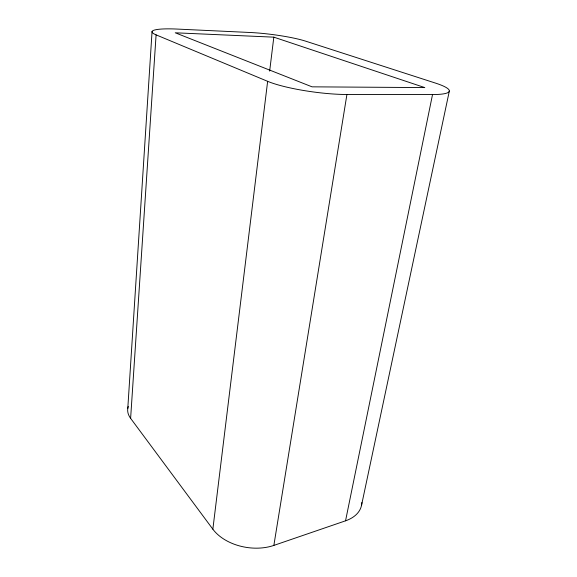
<?xml version="1.0" encoding="UTF-8"?>
<svg xmlns="http://www.w3.org/2000/svg" width="577" height="577" viewBox="0 0 577 577"><rect width="100%" height="100%" fill="white"/><g stroke="black" fill="none" stroke-linecap="round" stroke-linejoin="round"><path stroke-width="0.87" d="M127.777 408.53L152.061 31.475M130.618 418.347L156.093 34.865A44.703 6.167 6.6 0 1 177.211 29.074L250.043 32.492A42.056 5.554 7.3 0 1 305.723 41.183L435.534 83.11A51.908 8.266 8.7 0 1 432.526 94.549L345.544 520.815L273.859 545.409A43.419 29.131 9.2 0 1 212.855 529.196L130.618 418.347A36.697 20.491 3.4 0 1 128.26 406.475M212.855 529.196L267.641 81.328L156.093 34.865M269.654 71.101L273.823 37.159L175.257 32.795L312.056 86.838L424.787 87.589L273.823 37.159M273.859 545.409L346.921 94.498L432.526 94.549M361.548 505.214L449.332 91.065M346.921 94.498A55.168 9.542 7.8 0 1 267.641 81.328M361.851 502.524A41.45 25.943 13.4 0 1 345.544 520.815"/></g></svg>
